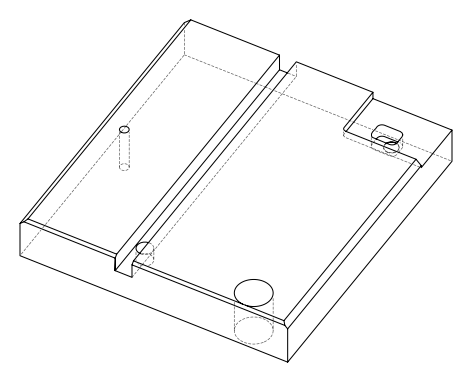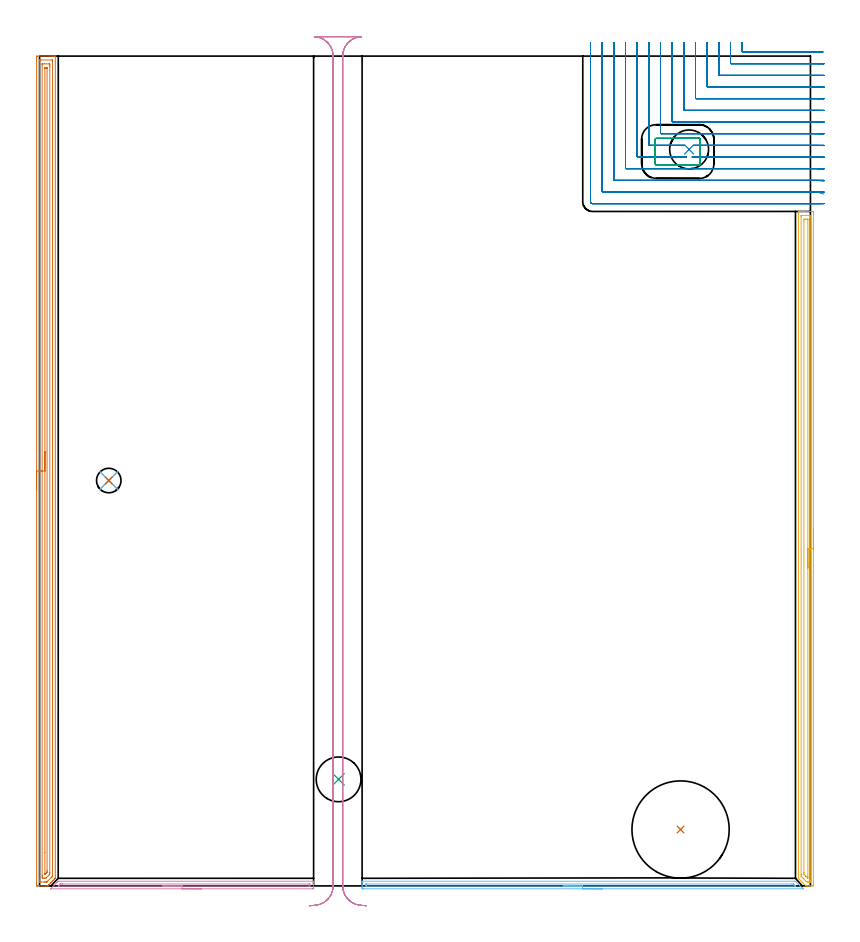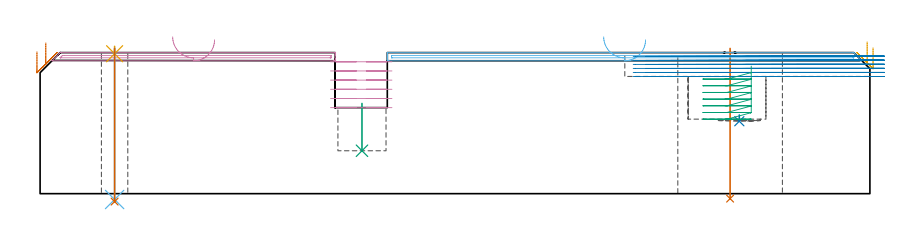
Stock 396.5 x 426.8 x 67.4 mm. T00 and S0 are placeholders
(PLAN: 13 operations, 9 tool changes, 65.7 min)
(1 INDEXABLE_INSERT_DRILL_THROUGH_HOLE_FROM_SOLID | STEP1HOLE_1 | NXT0302_038 | 0.29 min | 132288 mm3)
(2 INDEXABLE_INSERT_DRILL_BLIND_HOLE_FROM_SOLID | STEP1POCKET | NXT0302_011 | 0.02 min | 10217 mm3)
(3 INDEXABLE_INSERT_DRILL_BLIND_HOLE_FROM_SOLID_1 | STEP1POCKET_1 | UGT0302_002 | 0.1 min | 19454 mm3)
(4 AREA_MILL | FG_CHAMFER_SURFACE | UGT0205_001 | 2.29 min | 1077 mm3)
(5 AREA_MILL_1 | FG_CHAMFER_SURFACE_1 | UGT0205_001 | 8.51 min | 10427 mm3)
(6 AREA_MILL_2 | FG_CHAMFER_SURFACE_2 | UGT0205_001 | 3.76 min | 1728 mm3)
(7 AREA_MILL_3 | FG_CHAMFER_SURFACE_3 | UGT0205_001 | 13.83 min | 19634 mm3)
(8 MILL_CORNER_NOTCH_RECTANGULAR | CORNER_NOTCH_RECTANGULAR | NXT0201_009 | Follow Part, ap 2, ae 75% | 23.13 min | 102870 mm3)
(9 MILL_RECTANGULAR_POCKET | POCKET_RECTANGULAR_STRAIGHT | UGT0201_132 | Follow Part, ap 3.5, ae 75% | 1.72 min | 13537 mm3)
(10 MILL_RECTANGULAR_SLOT | SLOT_RECTANGULAR | UGT0201_136 | Follow Part, ap 5, ae 75% | 11.42 min | 268543 mm3)
(11 SPOT_DRILL | STEP1HOLE | NXT0321_9005460120000 | 0.03 min | 26 mm3)
(12 DRILL_THROUGH_HOLE_INTO_CENTER | STEP1HOLE | NXT0301_042 | 0.29 min | 2639 mm3)
(13 DRILL_TO_ENLARGE_THROUGH_HOLE | STEP1HOLE | NXT0301_097 | 0.29 min | 5729 mm3)
(TOOL NXT0302_038 | Index. Insert Drill 50mm [880-D5000L50-04] | D50 PA176 FL200 Z2)
(TOOL NXT0302_011 | Index. Insert Drill 20mm [880-D2000L25-05] | D20 PA176 FL100 Z2)
(TOOL UGT0302_002 | Indexable Insert Drill 23mm | D23 PA180 FL50 Z2)
(TOOL UGT0205_001 | Chamfer Mill 20 x 3 x 45 deg. | D20 FL50 Z2)
(TOOL NXT0201_009 | ENDMILL 8mm [2P460-0800-NA 1630] | D8 FL26 Z6)
(TOOL UGT0201_132 | Carbide End Mill 14.0 | D14 FL30 Z4)
(TOOL UGT0201_136 | Carbide End Mill 20.0 | D20 FL30 Z4)
(TOOL NXT0321_9005460120000 | NC Spot Drill, 142deg, 12mm, Carbide, Uncoated | D12 PA142 FL30 Z2)
(TOOL NXT0301_042 | Carbide Drill 7.1mm [860.1-0710-057A1-MM 2214] | D7.1 PA140 FL85 Z2)
(TOOL NXT0301_097 | Carbide Drill 12.6mm [860.1-1260-063A1-MM 2214] | D12.6 PA140 FL77 Z2)
(OP 1 INDEXABLE_INSERT_DRILL_THROUGH_HOLE_FROM_SOLID)
G17 G21 G94 G90
T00 M6
G54
G17 G0 G90 X329.7 Y29. S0 M3
G43 Z77.4 H1
G94 G81 G98 Z-2.373 F250. R69.4
G80
M5
M2
(OP 2 INDEXABLE_INSERT_DRILL_BLIND_HOLE_FROM_SOLID)
G17 G21 G94 G90
T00 M6
G54
G17 G0 G90 X334.1 Y378.8 S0 M3
G43 Z77.4 H1
G94 G81 G98 Z34.6 F250. R37.6
G80
M5
M2
(OP 3 INDEXABLE_INSERT_DRILL_BLIND_HOLE_FROM_SOLID_1)
G17 G21 G94 G90
T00 M6
G54
G17 G0 G90 X153.8 Y54.8 S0 M3
G43 Z77.4 H0
G94 G81 G98 Z20.5 F250. R43.1
G80
M5
M2
(OP 4 AREA_MILL)
G17 G21 G94 G90
T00 M6
G54
G17 G0 G90 X83.35 Y-1.5 S1061 M3
G43 Z77.4 H0
Z73.5
G94 G1 X83.312 Z72.628 F250.
X83.198 Z71.764
X83.009 Z70.912
X82.747 Z70.08
X82.413 Z69.274
X82.01 Z68.5
X81.542 Z67.764
X81.01 Z67.072
X80.421 Z66.429
X79.778 Z65.84
X79.086 Z65.308
X78.35 Z64.84
X77.576 Z64.437
X76.77 Z64.103
X75.938 Z63.841
X75.087 Z63.652
X74.222 Z63.538
X73.35 Z63.5
X5.806
X5.727 Y-1.495 Z63.503
X5.718 Y-1.493 Z63.505
X5.727 Y-1.472 Z63.526
X9.049 Y1.849 Z66.849
X9.588 Y2.389 Z67.385
X9.603 Y2.394 Z67.388
X9.898 Y2.4 Z67.4
X140.824
X140.99 Y2.397 Z67.388
X140.993 Y2.338 Z67.329
X141. Y1.919 Z66.918
Y1.6 Z66.599
Y0.896 Z65.892
Y-0.348 Z64.649
X140.997 Y-0.889 Z64.105
X140.993 Y-1.491 Z63.505
X140.981 Y-1.493 Z63.503
X140.377 Y-1.5 Z63.5
X73.35
Y-0.086 Z64.914
X9.898
X9.808 Y-0.085 Z64.915
X9.63 Y-0.081 Z64.919
X9.589 Y-0.079 Z64.921
X9.59 Y-0.072 Z64.928
X9.616 Y-0.039 Z64.961
X9.655 Y0.004 Z65.004
X9.775 Y0.126 Z65.126
X9.898 Y0.248 Z65.248
X10.223 Y0.571 Z65.571
X10.554 Y0.896 Z65.896
X10.633 Y0.972 Z65.972
X10.708 Y0.979 Z65.979
X10.791 Y0.981 Z65.981
X11.596 Y0.986 Z65.986
X11.685
X138.679 Y0.985 Z65.985
X138.858 Y0.982 Z65.982
X138.974 Y0.979 Z65.979
X138.991 Y0.968 Z65.968
X138.993 Y0.954 Z65.954
X138.996 Y0.896 Z65.896
X139. Y0.487 Z65.487
X138.999 Y0.004 Z65.004
X138.997 Y-0.048 Z64.952
X138.993 Y-0.072 Z64.928
X138.991 Y-0.079 Z64.921
X138.947 Y-0.081 Z64.919
X138.769 Y-0.085 Z64.915
X138.679 Y-0.086 Z64.914
X138.59
X73.35
X72.478 Z64.952
X71.614 Z65.066
X70.762 Z65.255
X69.93 Z65.517
X69.124 Z65.851
X68.35 Z66.254
X67.614 Z66.723
X66.922 Z67.254
X66.279 Z67.843
X65.69 Z68.486
X65.159 Z69.178
X64.69 Z69.914
X64.287 Z70.688
X63.953 Z71.494
X63.691 Z72.326
X63.502 Z73.178
X63.388 Z74.043
X63.35 Z74.914
G0 Z77.4
M5
M2
(OP 5 AREA_MILL_1)
G17 G21 G94 G90
T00 M6
G54
G17 G0 G90 X398. Y183.45 S1061 M3
G43 Z77.4 H0
Z69.7
G94 G1 Y183.412 Z68.828 F250.
Y183.298 Z67.964
Y183.109 Z67.112
Y182.847 Z66.28
Y182.513 Z65.474
Y182.11 Z64.7
Y181.642 Z63.964
Y181.11 Z63.272
Y180.521 Z62.629
Y179.878 Z62.04
Y179.186 Z61.508
Y178.45 Z61.04
Y177.676 Z60.637
Y176.87 Z60.303
Y176.038 Z60.041
Y175.187 Z59.852
Y174.322 Z59.738
Y173.45 Z59.7
Y0.616
X397.997 Y0.259
X397.992 Y0.01 Z59.703
X397.648 Y0. Z60.047
X396.23 Z61.466
X395.899 Z61.797
X395.236 Z62.464
X394.813 Z62.887
X394.48 Y0.001 Z63.213
X394.196 Y0.01 Z63.502
X394.15 Y0.052 Z63.548
X394.03 Y0.169 Z63.668
X390.385 Y3.814 Z67.313
X390.306 Y3.898 Z67.392
X390.3 Y4.189 Z67.4
Y346.731
X390.302 Y346.89 Z67.388
X390.432 Y346.898 Z67.26
X390.567 Y346.9 Z67.132
X390.864 Z66.836
X391.527 Z66.168
X392.733 Z64.964
X393.276 Z64.418
X397.376 Z60.321
X397.648 Y346.897 Z60.049
X397.993 Y346.89 Z59.704
X397.998 Y346.642 Z59.701
X398. Y346.284 Z59.7
Y345.924
Y173.45
X396.586 Z61.114
Y2.594
X396.585 Y2.402 Z61.115
X396.581 Y2.052 Z61.119
X396.579 Y2.017 Z61.121
X396.528 Y2.01 Z61.172
X396.424 Y2.004 Z61.276
X396.292 Y2.001 Z61.408
X395.899 Y2. Z61.801
X395.417 Y2.002 Z62.283
X395.024 Y2.009 Z62.676
X394.642 Y2.02 Z63.058
X394.248 Y2.402 Z63.452
X392.401 Y4.248 Z65.299
X391.99 Y4.663 Z65.71
X391.782 Y4.876 Z65.918
X391.733 Y4.929 Z65.967
X391.721 Y4.983 Z65.979
X391.719 Y5.082 Z65.981
X391.715 Y5.783 Z65.985
X391.714 Y5.975 Z65.986
Y344.306
X391.715 Y344.498 Z65.985
X391.719 Y344.848 Z65.981
X391.721 Y344.883 Z65.979
X391.772 Y344.89 Z65.928
X391.876 Y344.896 Z65.824
X392.008 Y344.899 Z65.692
X396.38 Z61.32
X396.534 Y344.894 Z61.166
X396.563 Y344.89 Z61.137
X396.579 Y344.881 Z61.121
X396.581 Y344.847 Z61.119
X396.585 Y344.69 Z61.115
X396.586 Y344.498 Z61.114
Y343.796
Y173.45
X395.172 Z62.528
X395.171 Y4.932 Z62.529
X395.167 Y4.189 Z62.533
X395.166 Y4.045 Z62.534
X395.158 Y4.01 Z62.542
X395.119 Z62.581
X395.024 Y4.086 Z62.676
X394.914 Y4.189 Z62.786
X394.15 Y4.949 Z63.55
X394.017 Y5.082 Z63.683
X393.276 Y5.831 Z64.424
X393.135 Y5.975 Z64.565
X393.133 Y6.121 Z64.567
X393.129 Y6.868 Z64.571
Y7.019
Y341.968
X393.133 Y342.711 Z64.567
X393.134 Y342.856 Z64.566
X393.142 Y342.89 Z64.558
X393.184 Y342.893 Z64.516
X393.276 Y342.896 Z64.424
X393.965 Y342.9 Z63.735
X394.15 Z63.55
X394.84 Z62.86
X395.024 Y342.899 Z62.676
X395.086 Y342.898 Z62.614
X395.135 Y342.894 Z62.565
X395.162 Y342.891 Z62.538
X395.165 Y342.86 Z62.535
X395.169 Y342.711 Z62.531
X395.171 Y342.562 Z62.529
X395.172 Y173.45 Z62.528
Y172.578 Z62.566
Y171.714 Z62.68
Y170.862 Z62.869
Y170.03 Z63.132
Y169.224 Z63.465
Y168.45 Z63.868
Y167.714 Z64.337
Y167.022 Z64.868
Y166.379 Z65.457
Y165.79 Z66.101
Y165.259 Z66.793
Y164.79 Z67.528
Y164.387 Z68.302
Y164.053 Z69.108
Y163.791 Z69.94
Y163.602 Z70.792
Y163.488 Z71.657
Y163.45 Z72.528
G0 Z77.4
M5
M2
(OP 6 AREA_MILL_2)
G17 G21 G94 G90
T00 M6
G54
G17 G0 G90 X289.3 Y-1.5 S1061 M3
G43 Z77.4 H0
Z73.5
G94 G1 X289.262 Z72.629 F250.
X289.148 Z71.764
X288.959 Z70.912
X288.697 Z70.08
X288.363 Z69.274
X287.96 Z68.5
X287.492 Z67.764
X286.96 Z67.072
X286.371 Z66.429
X285.728 Z65.84
X285.036 Z65.309
X284.3 Z64.84
X283.526 Z64.437
X282.72 Z64.103
X281.888 Z63.841
X281.036 Z63.652
X280.172 Z63.538
X279.3 Z63.5
X166.63
X166.496 Y-1.499 Z63.501
X165.907 Y-1.49 Z63.504
X165.904 Y-1.482 Z63.513
X165.9 Y-0.889 Z64.105
Y-0.296 Z64.701
Y0.004 Z65.
Y0.597 Z65.593
Y0.896 Z65.891
Y1.495 Z66.495
Y1.99 Z66.989
X165.902 Y2.346 Z67.337
X165.905 Y2.398 Z67.389
X165.906 Y2.399
X166.05 Y2.4 Z67.4
X388.538
X388.795 Y2.397 Z67.388
X388.953 Y2.247 Z67.247
X392.135 Y-0.935 Z64.065
X392.402 Y-1.201 Z63.797
X392.537 Y-1.336 Z63.661
X392.698 Y-1.498 Z63.5
X392.656 Y-1.499
X392.62 Y-1.5
X279.3
Y-0.086 Z64.914
X168.279 Y-0.085 Z64.915
X168.19 Y-0.084 Z64.916
X168.012 Y-0.08 Z64.92
X167.909 Y-0.077 Z64.923
X167.906 Y-0.05 Z64.95
X167.904 Y0.004 Z65.004
X167.901 Y0.382 Z65.382
Y0.896 Z65.896
X167.902 Y0.944 Z65.944
X167.906 Y0.967 Z65.967
X167.909 Y0.974 Z65.974
X167.924 Y0.979 Z65.979
X168.101 Y0.984 Z65.984
X168.19 Y0.985 Z65.985
X386.754 Y0.986 Z65.986
X387.558 Y0.984 Z65.984
X387.646 Y0.982 Z65.982
X387.733 Y0.979 Z65.979
X387.77 Y0.969 Z65.969
X387.797 Y0.946 Z65.946
X387.851 Y0.896 Z65.896
X388.538 Y0.212 Z65.212
X388.741 Y0.004 Z65.004
X388.807 Y-0.069 Z64.931
X388.811 Y-0.079 Z64.921
X388.775 Y-0.082 Z64.918
X388.716 Y-0.084 Z64.916
X388.626 Y-0.085 Z64.915
X388.538 Y-0.086 Z64.914
X279.3
X278.428 Z64.952
X277.564 Z65.066
X276.712 Z65.255
X275.88 Z65.517
X275.074 Z65.851
X274.3 Z66.254
X273.564 Z66.723
X272.872 Z67.254
X272.229 Z67.843
X271.64 Z68.486
X271.108 Z69.179
X270.64 Z69.914
X270.237 Z70.688
X269.903 Z71.494
X269.641 Z72.326
X269.452 Z73.178
X269.338 Z74.043
X269.3 Z74.914
G0 Z77.4
M5
M2
(OP 7 AREA_MILL_3)
G17 G21 G94 G90
T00 M6
G54
G17 G0 G90 X-1.5 Y203.4 S1061 M3
G43 Z77.4 H0
Z67.8
G94 G1 Y203.438 Z66.928 F250.
Y203.552 Z66.064
Y203.741 Z65.212
Y204.003 Z64.38
Y204.337 Z63.574
Y204.74 Z62.8
Y205.208 Z62.064
Y205.74 Z61.372
Y206.329 Z60.729
Y206.972 Z60.14
Y207.664 Z59.608
Y208.4 Z59.14
Y209.174 Z58.737
Y209.98 Z58.403
Y210.812 Z58.141
Y211.664 Z57.952
Y212.528 Z57.838
Y213.4 Z57.8
Y425.694
X-1.499 Y426.173 Z57.801
X-1.496 Y426.584 Z57.803
X-1.492 Y426.79 Z57.805
X-1.092 Y426.8 Z58.206
X5.057 Z64.351
X6.46 Z65.756
X6.813 Z66.108
X7.522 Z66.821
X7.771 Z67.071
X7.938 Y426.797 Z67.231
X8.098 Y426.79 Z67.389
X8.1 Y426.62 Z67.4
Y4.203
Y3.906 Z67.386
X7.843 Y3.64 Z67.137
X7.692 Y3.491 Z66.99
X6.914 Y2.713 Z66.212
X6.813 Y2.612 Z66.11
X6.374 Y2.174 Z65.673
X5.935 Y1.733 Z65.231
X5.7 Y1.5 Z65.
X5.057 Y0.855 Z64.353
X4.99 Y0.79 Z64.289
X4.828 Y0.627 Z64.127
X4.764 Y0.562 Z64.06
X4.703 Y0.502 Z64.001
X4.53 Y0.329 Z63.829
X4.471 Y0.27 Z63.768
X4.415 Y0.214 Z63.714
X4.227 Y0.031 Z63.526
X4.195 Y0.007 Z63.494
X4.178 Y0. Z63.477
X3.831 Z63.128
X3.3 Z62.594
X1.189 Z60.486
X-0.213 Z59.082
X-0.83 Z58.467
X-1.092 Y0.002 Z58.205
X-1.308 Y0.005 Z57.988
X-1.492 Y0.01 Z57.805
X-1.495 Y0.216 Z57.802
X-1.499 Y0.627 Z57.801
X-1.5 Y1.043 Z57.8
Y213.4
X-0.086 Z59.214
Y424.255
X-0.079 Y424.783 Z59.221
X-0.059 Y424.79 Z59.241
X0.012 Y424.795 Z59.312
X0.121 Y424.798 Z59.421
X0.257 Y424.8 Z59.557
X0.665 Z59.965
X6.406 Z65.706
X6.607 Y424.797 Z65.907
X6.641 Y424.795 Z65.941
X6.673 Y424.791 Z65.973
X6.679 Y424.747 Z65.979
X6.684 Y424.517 Z65.984
X6.685 Y424.385 Z65.985
X6.686 Y423.621 Z65.986
X6.685 Y5.228 Z65.985
X6.684 Y5.097 Z65.984
X6.681 Y5.002 Z65.981
X6.679 Y4.958 Z65.979
X6.658 Y4.919 Z65.958
X6.538 Y4.794 Z65.838
X6.386 Y4.638 Z65.686
X5.954 Y4.203 Z65.254
X4.172 Y2.422 Z63.472
X3.872 Y2.126 Z63.172
X3.788 Y2.046 Z63.088
X3.755 Y2.017 Z63.055
X3.699 Y2.009 Z62.999
X3.3 Y2.003 Z62.6
X2.829 Y2. Z62.129
X2.422 Z61.722
X0.665 Z59.965
X0.194 Z59.494
X-0.007 Y2.003 Z59.293
X-0.041 Y2.005 Z59.259
X-0.073 Y2.009 Z59.227
X-0.079 Y2.053 Z59.221
X-0.084 Y2.283 Z59.216
X-0.085 Y2.415 Z59.215
X-0.086 Y3.179 Z59.214
Y213.4
X1.328 Z60.628
X1.329 Y422.597 Z60.629
X1.33 Y422.706 Z60.63
X1.333 Y422.76 Z60.633
X1.335 Y422.782 Z60.635
X1.35 Y422.794 Z60.65
X2.422 Y422.8 Z61.722
X4.858 Y422.799 Z64.158
X5.057 Y422.795 Z64.357
X5.25 Y422.79 Z64.55
X5.264 Y422.597 Z64.564
X5.268 Y422.382 Z64.568
X5.271 Y421.703 Z64.571
Y421.484
Y6.885
X5.27 Y6.668 Z64.57
X5.265 Y5.991 Z64.565
X5.167 Y5.878 Z64.467
X5.057 Y5.762 Z64.357
X4.73 Y5.43 Z64.03
X3.503 Y4.203 Z62.803
X3.399 Y4.103 Z62.699
X3.3 Y4.01 Z62.6
X2.62 Y4.001 Z61.92
X2.422 Z61.722
X1.742 Z61.042
X1.543 Y4.005 Z60.843
X1.35 Y4.01 Z60.65
X1.335 Y4.203 Z60.635
X1.332 Y4.418 Z60.632
X1.329 Y5.097 Z60.629
Y5.316
X1.328 Y213.4 Z60.628
X2.743 Z62.043
Y420.671
X2.744 Y420.74 Z62.044
X2.747 Y420.778 Z62.047
X2.75 Y420.79 Z62.05
X2.757 Y420.792 Z62.057
X2.865 Y420.796 Z62.165
X3.309 Y420.8 Z62.609
X3.734 Y420.793 Z63.034
X3.839 Y420.79 Z63.139
X3.851 Y420.783 Z63.151
X3.853 Y420.766 Z63.153
X3.856 Y420.731 Z63.156
X3.857 Y420.653 Z63.157
Y7.779
X3.855 Y7.214 Z63.155
X3.852 Y7.049 Z63.152
X3.85 Y7.013 Z63.15
X3.823 Y6.981 Z63.123
X3.734 Y6.885 Z63.034
X3.516 Y6.665 Z62.816
X3.3 Y6.45 Z62.6
X3.07 Y6.225 Z62.37
X2.861 Y6.022 Z62.161
X2.761 Y6.011 Z62.061
X2.75 Y6.144 Z62.05
X2.747 Y6.255 Z62.047
X2.744 Y6.558 Z62.044
X2.743 Y17.106 Z62.043
Y213.4
Y214.272 Z62.081
Y215.136 Z62.195
Y215.988 Z62.383
Y216.82 Z62.646
Y217.626 Z62.98
Y218.4 Z63.382
Y219.136 Z63.851
Y219.828 Z64.382
Y220.471 Z64.972
Y221.06 Z65.615
Y221.592 Z66.307
Y222.06 Z67.043
Y222.463 Z67.816
Y222.797 Z68.622
Y223.059 Z69.454
Y223.248 Z70.306
Y223.362 Z71.171
Y223.4 Z72.043
G0 Z77.4
M5
M2
(OP 8 MILL_CORNER_NOTCH_RECTANGULAR)
G17 G21 G94 G90
T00 M6
G54
G17 G0 G90 X361.4 Y433.8 S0 M3
G43 Z77.522 H1
Z65.602
G94 G1 Y430.8 F250.
Y429.294 F500.
G3 X361.794 Y428.9 R0.4
G1 X398.852
G2 X399.909 Y428.893 R78.
G1 X402.909 Y428.852 F250.
G0 Z77.522
X355.4 Y433.8
Z65.602
G1 Y430.8
Y423.295 F500.
G3 X355.795 Y422.9 R0.4
G1 X398.852
G2 X400.5 Y422.881 R72.
G1 X403.499 Y422.812 F250.
G0 Z77.522
X349.4 Y433.8
Z65.602
G1 Y430.8
Y417.295 F500.
G3 X349.795 Y416.9 R0.4
G1 X398.852
G2 X400.5 Y416.879 R66.
G1 X403.499 Y416.804 F250.
G0 Z77.522
X343.4 Y433.8
Z65.602
G1 Y430.8
Y411.295 F500.
G3 X343.795 Y410.9 R0.4
G1 X398.852
G2 X400.5 Y410.877 R60.
G1 X403.499 Y410.795 F250.
G0 Z77.522
X337.4 Y433.8
Z65.602
G1 Y430.8
Y405.295 F500.
G3 X337.795 Y404.9 R0.4
G1 X398.852
G2 X400.5 Y404.875 R54.
G1 X403.499 Y404.783 F250.
G0 Z77.522
X331.4 Y433.8
Z65.602
G1 Y430.8
Y399.296 F500.
G3 X331.796 Y398.9 R0.4
G1 X398.852
G2 X400.5 Y398.872 R48.
G1 X403.498 Y398.769 F250.
G0 Z77.522
X325.4 Y433.8
Z65.602
G1 Y430.8
Y393.296 F500.
G3 X325.796 Y392.9 R0.4
G1 X398.852
G2 X400.5 Y392.868 R42.
G1 X403.498 Y392.75 F250.
G0 Z77.522
X319.4 Y433.8
Z65.602
G1 Y430.8
Y387.296 F500.
G3 X319.796 Y386.9 R0.4
G1 X398.852
G2 X400.5 Y386.862 R36.
G1 X403.497 Y386.725 F250.
G0 Z77.522
X313.4 Y433.8
Z65.602
G1 Y430.8
Y381.296 F500.
G3 X313.796 Y380.9 R0.4
G1 X328.485
X331.485 F250.
G0 Z77.522
X307.4 Y433.8
Z65.602
G1 Y430.8
Y375.296 F500.
G3 X307.796 Y374.9 R0.4
G1 X329.548
X332.548 F250.
G0 Z77.522
X336.716 Y380.9
Z65.602
G1 X339.716
X398.852 F500.
G2 X400.5 Y380.855 R30.
G1 X403.495 Y380.69 F250.
G0 Z77.522
X335.656 Y374.9
Z65.602
G1 X338.656
X398.852 F500.
G2 X400.5 Y374.843 R24.
G1 X403.493 Y374.637 F250.
G0 Z77.522
X301.4 Y433.8
Z65.602
G1 Y430.8
Y369.297 F500.
G3 X301.797 Y368.9 R0.4
G1 X398.852
G2 X400.5 Y368.824 R18.
G1 X403.487 Y368.55 F250.
G0 Z77.522
X295.4 Y433.8
Z65.602
G1 Y430.8
Y363.297 F500.
G3 X295.797 Y362.9 R0.4
G1 X398.852
G2 X400.5 Y362.786 R12.
G1 X403.472 Y362.374 F250.
G0 Z77.522
X289.4 Y433.8
Z65.602
G1 Y430.8
Y357.297 F500.
G3 X289.797 Y356.9 R0.4
G1 X398.852
G2 X400.5 Y356.669 R6.
G1 X403.385 Y355.845 F250.
G0 Z77.522
X283.4 Y433.8
Z65.602
G1 Y430.8
Y351.9 F500.
G3 X284.4 Y350.9 R1.
G1 X398.852
X401.852 F250.
G0 Z77.522
X361.4 Y433.8
Z63.682
G1 Y430.8
Y429.294 F500.
G3 X361.794 Y428.9 R0.4
G1 X399.904
X402.904 F250.
G0 Z77.522
X355.4 Y433.8
Z63.682
G1 Y430.8
Y423.295 F500.
G3 X355.795 Y422.9 R0.4
G1 X400.285
X400.5
X403.5 Y422.891 F250.
G0 Z77.522
X349.4 Y433.8
Z63.682
G1 Y430.8
Y417.295 F500.
G3 X349.795 Y416.9 R0.4
G1 X400.285
X400.5
X403.5 Y416.89 F250.
G0 Z77.522
X343.4 Y433.8
Z63.682
G1 Y430.8
Y411.295 F500.
G3 X343.795 Y410.9 R0.4
G1 X400.285
X400.5
X403.5 Y410.889 F250.
G0 Z77.522
X337.4 Y433.8
Z63.682
G1 Y430.8
Y405.295 F500.
G3 X337.795 Y404.9 R0.4
G1 X400.285
X400.5
X403.5 Y404.888 F250.
G0 Z77.522
X331.4 Y433.8
Z63.682
G1 Y430.8
Y399.296 F500.
G3 X331.796 Y398.9 R0.4
G1 X400.285
X400.5
X403.5 Y398.886 F250.
G0 Z77.522
X325.4 Y433.8
Z63.682
G1 Y430.8
Y393.296 F500.
G3 X325.796 Y392.9 R0.4
G1 X400.285
X400.5 Y392.899
X403.5 Y392.884 F250.
G0 Z77.522
X319.4 Y433.8
Z63.682
G1 Y430.8
Y387.296 F500.
G3 X319.796 Y386.9 R0.4
G1 X400.285
X400.5 Y386.899
X403.5 Y386.881 F250.
G0 Z77.522
X313.4 Y433.8
Z63.682
G1 Y430.8
Y381.296 F500.
G3 X313.796 Y380.9 R0.4
G1 X328.485
X331.485 F250.
G0 Z77.522
X307.4 Y433.8
Z63.682
G1 Y430.8
Y375.296 F500.
G3 X307.796 Y374.9 R0.4
G1 X329.548
X332.548 F250.
G0 Z77.522
X336.716 Y380.9
Z63.682
G1 X339.716
X400.285 F500.
X400.5 Y380.899
X403.5 Y380.878 F250.
G0 Z77.522
X335.656 Y374.9
Z63.682
G1 X338.656
X400.285 F500.
X400.5 Y374.899
X403.5 Y374.872 F250.
G0 Z77.522
X301.4 Y433.8
Z63.682
G1 Y430.8
Y369.297 F500.
G3 X301.797 Y368.9 R0.4
G1 X400.285
G2 X400.5 Y368.899 R18.
G1 X403.5 Y368.863 F250.
G0 Z77.522
X295.4 Y433.8
Z63.682
G1 Y430.8
Y363.297 F500.
G3 X295.797 Y362.9 R0.4
G1 X400.285
G2 X400.5 Y362.898 R12.
G1 X403.5 Y362.844 F250.
G0 Z77.522
X289.4 Y433.8
Z63.682
G1 Y430.8
Y357.297 F500.
G3 X289.797 Y356.9 R0.4
G1 X400.285
G2 X400.5 Y356.896 R6.
G1 X403.498 Y356.789 F250.
G0 Z77.522
X283.4 Y433.8
Z63.682
G1 Y430.8
Y351.9 F500.
G3 X284.4 Y350.9 R1.
G1 X400.285
X403.285 F250.
G0 Z77.522
X361.4 Y433.8
Z61.761
G1 Y430.8
Y429.294 F500.
G3 X361.794 Y428.9 R0.4
G1 X399.904
X402.904 F250.
G0 Z77.522
X355.4 Y433.8
Z61.761
G1 Y430.8
Y423.295 F500.
G3 X355.795 Y422.9 R0.4
G1 X400.5
X403.5 F250.
G0 Z77.522
X349.4 Y433.8
Z61.761
G1 Y430.8
Y417.295 F500.
G3 X349.795 Y416.9 R0.4
G1 X400.5
X403.5 F250.
G0 Z77.522
X343.4 Y433.8
Z61.761
G1 Y430.8
Y411.295 F500.
G3 X343.795 Y410.9 R0.4
G1 X400.5
X403.5 F250.
G0 Z77.522
X337.4 Y433.8
Z61.761
G1 Y430.8
Y405.295 F500.
G3 X337.795 Y404.9 R0.4
G1 X400.5
X403.5 F250.
G0 Z77.522
X331.4 Y433.8
Z61.761
G1 Y430.8
Y399.296 F500.
G3 X331.796 Y398.9 R0.4
G1 X400.5
X403.5 F250.
G0 Z77.522
X325.4 Y433.8
Z61.761
G1 Y430.8
Y393.296 F500.
G3 X325.796 Y392.9 R0.4
G1 X400.5
X403.5 F250.
G0 Z77.522
X319.4 Y433.8
Z61.761
G1 Y430.8
Y387.296 F500.
G3 X319.796 Y386.9 R0.4
G1 X400.5
X403.5 F250.
G0 Z77.522
X313.4 Y433.8
Z61.761
G1 Y430.8
Y381.296 F500.
G3 X313.796 Y380.9 R0.4
G1 X328.485
X331.485 F250.
G0 Z77.522
X307.4 Y433.8
Z61.761
G1 Y430.8
Y375.296 F500.
G3 X307.796 Y374.9 R0.4
G1 X329.548
X332.548 F250.
G0 Z77.522
X336.716 Y380.9
Z61.761
G1 X339.716
X400.5 F500.
X403.5 F250.
G0 Z77.522
X335.656 Y374.9
Z61.761
G1 X338.656
X400.5 F500.
X403.5 F250.
G0 Z77.522
X301.4 Y433.8
Z61.761
G1 Y430.8
Y369.297 F500.
G3 X301.797 Y368.9 R0.4
G1 X400.5
X403.5 F250.
G0 Z77.522
X295.4 Y433.8
Z61.761
G1 Y430.8
Y363.297 F500.
G3 X295.797 Y362.9 R0.4
G1 X400.5
X403.5 F250.
G0 Z77.522
X289.4 Y433.8
Z61.761
G1 Y430.8
Y357.297 F500.
G3 X289.797 Y356.9 R0.4
G1 X400.5
X403.5 F250.
G0 Z77.522
X283.4 Y433.8
Z61.761
G1 Y430.8
Y351.9 F500.
G3 X284.4 Y350.9 R1.
G1 X400.5
X403.5 F250.
G0 Z77.522
X361.4 Y433.8
Z59.841
G1 Y430.8
Y429.294 F500.
G3 X361.794 Y428.9 R0.4
G1 X399.904
X402.904 F250.
G0 Z77.522
X355.4 Y433.8
Z59.841
G1 Y430.8
Y423.295 F500.
G3 X355.795 Y422.9 R0.4
G1 X400.5
X403.5 F250.
G0 Z77.522
X349.4 Y433.8
Z59.841
G1 Y430.8
Y417.295 F500.
G3 X349.795 Y416.9 R0.4
G1 X400.5
X403.5 F250.
G0 Z77.522
X343.4 Y433.8
Z59.841
G1 Y430.8
Y411.295 F500.
G3 X343.795 Y410.9 R0.4
G1 X400.5
X403.5 F250.
G0 Z77.522
X337.4 Y433.8
Z59.841
G1 Y430.8
Y405.295 F500.
G3 X337.795 Y404.9 R0.4
G1 X400.5
X403.5 F250.
G0 Z77.522
X331.4 Y433.8
Z59.841
G1 Y430.8
Y399.296 F500.
G3 X331.796 Y398.9 R0.4
G1 X400.5
X403.5 F250.
G0 Z77.522
X325.4 Y433.8
Z59.841
G1 Y430.8
Y393.296 F500.
G3 X325.796 Y392.9 R0.4
G1 X400.5
X403.5 F250.
G0 Z77.522
X319.4 Y433.8
Z59.841
G1 Y430.8
Y387.296 F500.
G3 X319.796 Y386.9 R0.4
G1 X400.5
X403.5 F250.
G0 Z77.522
X313.4 Y433.8
Z59.841
G1 Y430.8
Y381.296 F500.
G3 X313.796 Y380.9 R0.4
G1 X328.485
X331.485 F250.
G0 Z77.522
X307.4 Y433.8
Z59.841
G1 Y430.8
Y375.296 F500.
G3 X307.796 Y374.9 R0.4
G1 X329.548
X332.548 F250.
G0 Z77.522
X336.716 Y380.9
Z59.841
G1 X339.716
X400.5 F500.
X403.5 F250.
G0 Z77.522
X335.656 Y374.9
Z59.841
G1 X338.656
X400.5 F500.
X403.5 F250.
G0 Z77.522
X301.4 Y433.8
Z59.841
G1 Y430.8
Y369.297 F500.
G3 X301.797 Y368.9 R0.4
G1 X400.5
X403.5 F250.
G0 Z77.522
X295.4 Y433.8
Z59.841
G1 Y430.8
Y363.297 F500.
G3 X295.797 Y362.9 R0.4
G1 X400.5
X403.5 F250.
G0 Z77.522
X289.4 Y433.8
Z59.841
G1 Y430.8
Y357.297 F500.
G3 X289.797 Y356.9 R0.4
G1 X400.5
X403.5 F250.
G0 Z77.522
X283.4 Y433.8
Z59.841
G1 Y430.8
Y351.9 F500.
G3 X284.4 Y350.9 R1.
G1 X400.5
X403.5 F250.
G0 Z77.522
X361.4 Y433.8
Z57.92
G1 Y430.8
Y429.294 F500.
G3 X361.794 Y428.9 R0.4
G1 X399.904
X402.904 F250.
G0 Z77.522
X355.4 Y433.8
Z57.92
G1 Y430.8
Y423.295 F500.
G3 X355.795 Y422.9 R0.4
G1 X400.5
X403.5 F250.
G0 Z77.522
X349.4 Y433.8
Z57.92
G1 Y430.8
Y417.295 F500.
G3 X349.795 Y416.9 R0.4
G1 X400.5
X403.5 F250.
G0 Z77.522
X343.4 Y433.8
Z57.92
G1 Y430.8
Y411.295 F500.
G3 X343.795 Y410.9 R0.4
G1 X400.5
X403.5 F250.
G0 Z77.522
X337.4 Y433.8
Z57.92
G1 Y430.8
Y405.295 F500.
G3 X337.795 Y404.9 R0.4
G1 X400.5
X403.5 F250.
G0 Z77.522
X331.4 Y433.8
Z57.92
G1 Y430.8
Y399.296 F500.
G3 X331.796 Y398.9 R0.4
G1 X400.5
X403.5 F250.
G0 Z77.522
X325.4 Y433.8
Z57.92
G1 Y430.8
Y393.296 F500.
G3 X325.796 Y392.9 R0.4
G1 X400.5
X403.5 F250.
G0 Z77.522
X319.4 Y433.8
Z57.92
G1 Y430.8
Y387.296 F500.
G3 X319.796 Y386.9 R0.4
G1 X400.5
X403.5 F250.
G0 Z77.522
X313.4 Y433.8
Z57.92
G1 Y430.8
Y381.296 F500.
G3 X313.796 Y380.9 R0.4
G1 X328.485
X331.485 F250.
G0 Z77.522
X307.4 Y433.8
Z57.92
G1 Y430.8
Y375.296 F500.
G3 X307.796 Y374.9 R0.4
G1 X329.548
X332.548 F250.
G0 Z77.522
X336.716 Y380.9
Z57.92
G1 X339.716
X400.5 F500.
X403.5 F250.
G0 Z77.522
X335.656 Y374.9
Z57.92
G1 X338.656
X400.5 F500.
X403.5 F250.
G0 Z77.522
X301.4 Y433.8
Z57.92
G1 Y430.8
Y369.297 F500.
G3 X301.797 Y368.9 R0.4
G1 X400.5
X403.5 F250.
G0 Z77.522
X295.4 Y433.8
Z57.92
G1 Y430.8
Y363.297 F500.
G3 X295.797 Y362.9 R0.4
G1 X400.5
X403.5 F250.
G0 Z77.522
X289.4 Y433.8
Z57.92
G1 Y430.8
Y357.297 F500.
G3 X289.797 Y356.9 R0.4
G1 X400.5
X403.5 F250.
G0 Z77.522
X283.4 Y433.8
Z57.92
G1 Y430.8
Y351.9 F500.
G3 X284.4 Y350.9 R1.
G1 X400.5
X403.5 F250.
G0 Z77.522
X361.4 Y433.8
Z56.
G1 Y430.8
Y429.294 F500.
G3 X361.794 Y428.9 R0.4
G1 X399.904
X402.904 F250.
G0 Z77.522
X355.4 Y433.8
Z56.
G1 Y430.8
Y423.295 F500.
G3 X355.795 Y422.9 R0.4
G1 X400.5
X403.5 F250.
G0 Z77.522
X349.4 Y433.8
Z56.
G1 Y430.8
Y417.295 F500.
G3 X349.795 Y416.9 R0.4
G1 X400.5
X403.5 F250.
G0 Z77.522
X343.4 Y433.8
Z56.
G1 Y430.8
Y411.295 F500.
G3 X343.795 Y410.9 R0.4
G1 X400.5
X403.5 F250.
G0 Z77.522
X337.4 Y433.8
Z56.
G1 Y430.8
Y405.295 F500.
G3 X337.795 Y404.9 R0.4
G1 X400.5
X403.5 F250.
G0 Z77.522
X331.4 Y433.8
Z56.
G1 Y430.8
Y399.296 F500.
G3 X331.796 Y398.9 R0.4
G1 X400.5
X403.5 F250.
G0 Z77.522
X325.4 Y433.8
Z56.
G1 Y430.8
Y393.296 F500.
G3 X325.796 Y392.9 R0.4
G1 X400.5
X403.5 F250.
G0 Z77.522
X319.4 Y433.8
Z56.
G1 Y430.8
Y387.296 F500.
G3 X319.796 Y386.9 R0.4
G1 X400.5
X403.5 F250.
G0 Z77.522
X313.4 Y433.8
Z56.
G1 Y430.8
Y381.296 F500.
G3 X313.796 Y380.9 R0.4
G1 X328.485
X331.485 F250.
G0 Z77.522
X307.4 Y433.8
Z56.
G1 Y430.8
Y375.296 F500.
G3 X307.796 Y374.9 R0.4
G1 X329.548
X332.548 F250.
G0 Z77.522
X336.716 Y380.9
Z56.
G1 X339.716
X400.5 F500.
X403.5 F250.
G0 Z77.522
X335.656 Y374.9
Z56.
G1 X338.656
X400.5 F500.
X403.5 F250.
G0 Z77.522
X301.4 Y433.8
Z56.
G1 Y430.8
Y369.297 F500.
G3 X301.797 Y368.9 R0.4
G1 X400.5
X403.5 F250.
G0 Z77.522
X295.4 Y433.8
Z56.
G1 Y430.8
Y363.297 F500.
G3 X295.797 Y362.9 R0.4
G1 X400.5
X403.5 F250.
G0 Z77.522
X289.4 Y433.8
Z56.
G1 Y430.8
Y357.297 F500.
G3 X289.797 Y356.9 R0.4
G1 X400.5
X403.5 F250.
G0 Z77.522
X283.4 Y433.8
Z56.
G1 Y430.8
Y351.9 F500.
G3 X284.4 Y350.9 R1.
G1 X400.5
X403.5 F250.
G0 Z77.522
M5
M2
(OP 9 MILL_RECTANGULAR_POCKET)
G17 G21 G94 G90
T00 M6
G54
G17 G0 G90 X339.8 Y372.772 S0 M3
G43 Z77.522 H0
Z60.946
G94 G1 Y384.1 Z57.91 F250.
Y384.163 Z57.893
X339.74 Y384.321 Z57.848
X339.621 Y384.44 Z57.803
X339.463 Y384.5 Z57.758
X339.4 Z57.741
X328.25 Z54.753
X317.1 F500.
G3 X316.7 Y384.1 R0.4
G1 Y371.3
G3 X317.1 Y370.9 R0.4
G1 X339.4
G3 X339.8 Y371.3 R0.4
G1 Y384.1
G3 X339.4 Y384.5 R0.4
G1 X328.25
X327.25
G0 X339.8 Y372.772 Z57.753
G1 Y384.1 Z54.718 F250.
Y384.163 Z54.701
X339.74 Y384.321 Z54.656
X339.621 Y384.44 Z54.611
X339.463 Y384.5 Z54.566
X339.4 Z54.549
X328.25 Z51.561
X317.1 F500.
G3 X316.7 Y384.1 R0.4
G1 Y371.3
G3 X317.1 Y370.9 R0.4
G1 X339.4
G3 X339.8 Y371.3 R0.4
G1 Y384.1
G3 X339.4 Y384.5 R0.4
G1 X328.25
X327.25
G0 X339.8 Y372.772 Z54.561
G1 Y384.1 Z51.526 F250.
Y384.163 Z51.509
X339.74 Y384.321 Z51.464
X339.621 Y384.44 Z51.419
X339.463 Y384.5 Z51.374
X339.4 Z51.357
X328.25 Z48.369
X317.1 F500.
G3 X316.7 Y384.1 R0.4
G1 Y371.3
G3 X317.1 Y370.9 R0.4
G1 X339.4
G3 X339.8 Y371.3 R0.4
G1 Y384.1
G3 X339.4 Y384.5 R0.4
G1 X328.25
X327.25
G0 X339.8 Y372.772 Z51.369
G1 Y384.1 Z48.334 F250.
Y384.163 Z48.317
X339.74 Y384.321 Z48.272
X339.621 Y384.44 Z48.226
X339.463 Y384.5 Z48.181
X339.4 Z48.164
X328.25 Z45.177
X317.1 F500.
G3 X316.7 Y384.1 R0.4
G1 Y371.3
G3 X317.1 Y370.9 R0.4
G1 X339.4
G3 X339.8 Y371.3 R0.4
G1 Y384.1
G3 X339.4 Y384.5 R0.4
G1 X328.25
X327.25
G0 X339.8 Y372.772 Z48.177
G1 Y384.1 Z45.141 F250.
Y384.163 Z45.124
X339.74 Y384.321 Z45.079
X339.621 Y384.44 Z45.034
X339.463 Y384.5 Z44.989
X339.4 Z44.972
X328.25 Z41.984
X317.1 F500.
G3 X316.7 Y384.1 R0.4
G1 Y371.3
G3 X317.1 Y370.9 R0.4
G1 X339.4
G3 X339.8 Y371.3 R0.4
G1 Y384.1
G3 X339.4 Y384.5 R0.4
G1 X328.25
X327.25
G0 X339.8 Y372.772 Z44.984
G1 Y384.1 Z41.949 F250.
Y384.163 Z41.932
X339.74 Y384.321 Z41.887
X339.621 Y384.44 Z41.842
X339.463 Y384.5 Z41.797
X339.4 Z41.78
X328.25 Z38.792
X317.1 F500.
G3 X316.7 Y384.1 R0.4
G1 Y371.3
G3 X317.1 Y370.9 R0.4
G1 X339.4
G3 X339.8 Y371.3 R0.4
G1 Y384.1
G3 X339.4 Y384.5 R0.4
G1 X328.25
X327.25
G0 X339.8 Y372.772 Z41.792
G1 Y384.1 Z38.757 F250.
Y384.163 Z38.74
X339.74 Y384.321 Z38.695
X339.621 Y384.44 Z38.65
X339.463 Y384.5 Z38.605
X339.4 Z38.588
X328.25 Z35.6
X317.1 F500.
G3 X316.7 Y384.1 R0.4
G1 Y371.3
G3 X317.1 Y370.9 R0.4
G1 X339.4
G3 X339.8 Y371.3 R0.4
G1 Y384.1
G3 X339.4 Y384.5 R0.4
G1 X328.25
X327.25
G0 Z77.522
M5
M2
(OP 10 MILL_RECTANGULAR_SLOT)
G17 G21 G94 G90
T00 M6
G54
G17 G0 G90 X168.117 Y-10.202 S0 M3
G43 Z77.522 H0
Z63.017
G94 G1 X165.126 Y-9.97 F250.
G2 X155.9 Y0. R10. F500.
G1 Y426.8
G2 X165.453 Y436.79 R10.
G1 Y436.8
X141.447
Y436.79
G2 X151. Y426.8 R10.
G1 Y0.
G2 X141.774 Y-9.97 R10.
G1 X138.783 Y-10.202 F250.
G0 X168.117 Z58.633
G1 X165.126 Y-9.97
G2 X155.9 Y0. R10. F500.
G1 Y426.8
G2 X165.453 Y436.79 R10.
G1 Y436.8
X141.447
Y436.79
G2 X151. Y426.8 R10.
G1 Y0.
G2 X141.774 Y-9.97 R10.
G1 X138.783 Y-10.202 F250.
G0 X168.117 Z54.25
G1 X165.126 Y-9.97
G2 X155.9 Y0. R10. F500.
G1 Y426.8
G2 X165.453 Y436.79 R10.
G1 Y436.8
X141.447
Y436.79
G2 X151. Y426.8 R10.
G1 Y0.
G2 X141.774 Y-9.97 R10.
G1 X138.783 Y-10.202 F250.
G0 X168.117 Z49.867
G1 X165.126 Y-9.97
G2 X155.9 Y0. R10. F500.
G1 Y426.8
G2 X165.453 Y436.79 R10.
G1 Y436.8
X141.447
Y436.79
G2 X151. Y426.8 R10.
G1 Y0.
G2 X141.774 Y-9.97 R10.
G1 X138.783 Y-10.202 F250.
G0 X168.117 Z45.483
G1 X165.126 Y-9.97
G2 X155.9 Y0. R10. F500.
G1 Y426.8
G2 X165.453 Y436.79 R10.
G1 Y436.8
X141.447
Y436.79
G2 X151. Y426.8 R10.
G1 Y0.
G2 X141.774 Y-9.97 R10.
G1 X138.783 Y-10.202 F250.
G0 X168.117 Z41.1
G1 X165.126 Y-9.97
G2 X155.9 Y0. R10. F500.
G1 Y426.8
G2 X165.453 Y436.79 R10.
G1 Y436.8
X141.447
Y436.79
G2 X151. Y426.8 R10.
G1 Y0.
G2 X141.774 Y-9.97 R10.
G1 X138.783 Y-10.202 F250.
G0 Z77.522
M5
M2
(OP 11 SPOT_DRILL)
G17 G21 G94 G90
T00 M6
G54
G17 G0 G90 X35.6 Y208.5 S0 M3
G43 Z77.4 H0
G94 G81 G98 Z66.858 F250. R70.4
G80
M5
M2
(OP 12 DRILL_THROUGH_HOLE_INTO_CENTER)
G17 G21 G94 G90
T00 M6
G54
G17 G0 G90 X35.6 Y208.5 S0 M3
G43 Z77.4 H1
G94 G73 G98 Z-2.792 F250. Q7.019 R69.4
G80
M5
M2
(OP 13 DRILL_TO_ENLARGE_THROUGH_HOLE)
G17 G21 G94 G90
T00 M6
G54
G17 G0 G90 X35.6 Y208.5 S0 M3
G43 Z77.4 H1
G94 G73 G98 Z-3.793 F250. Q11.866 R69.4
G80
M5
M2
